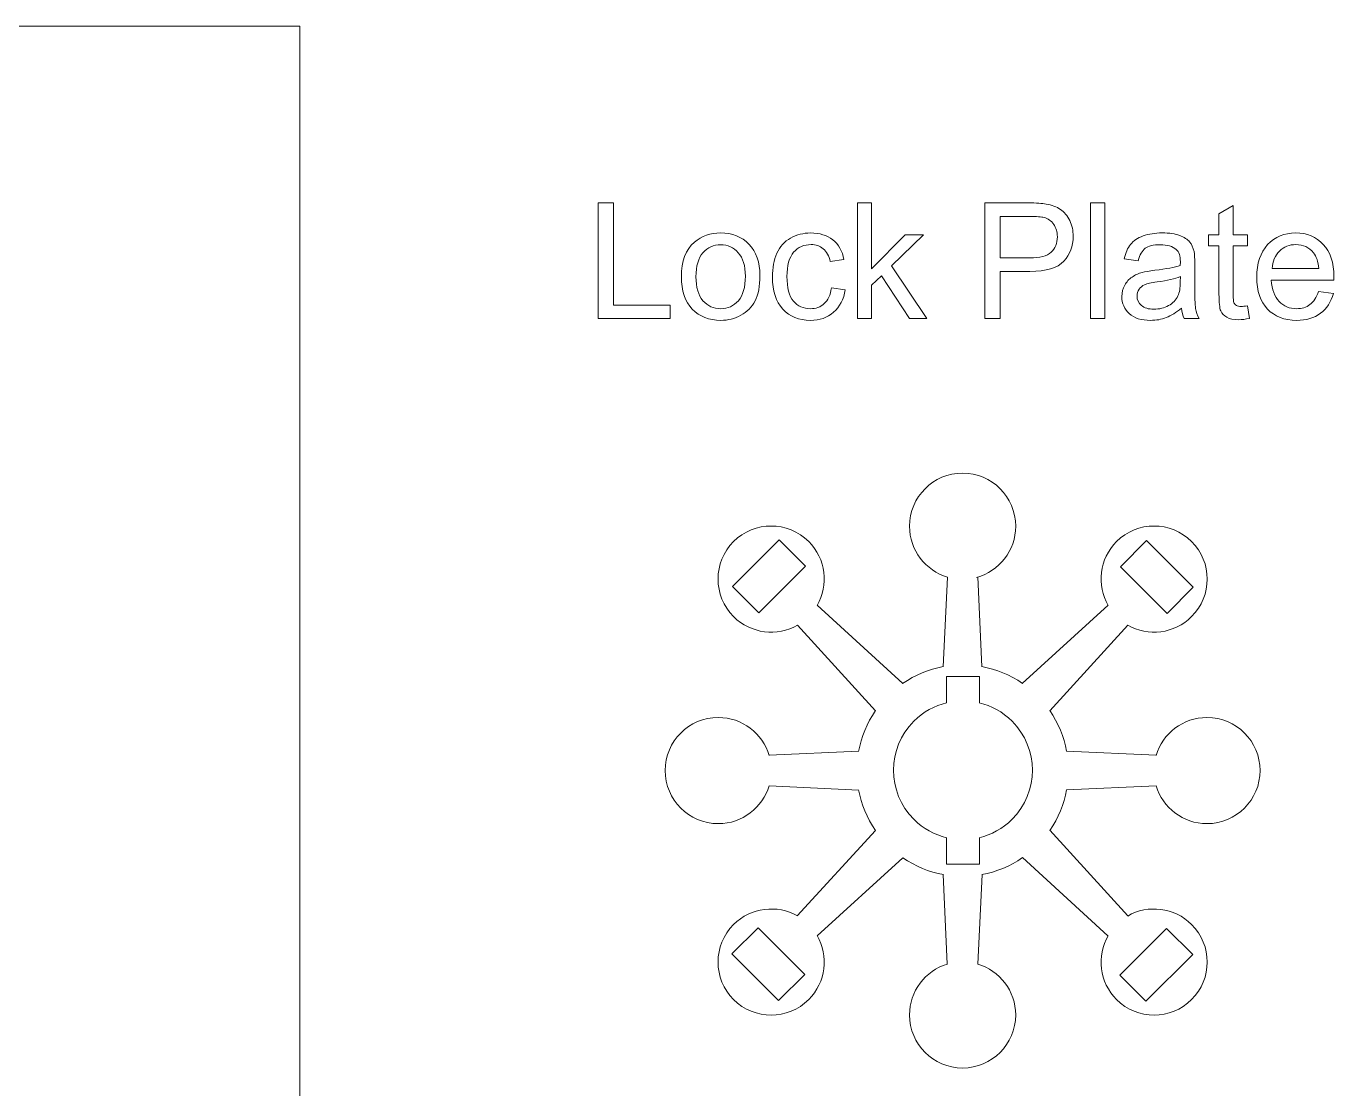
# Model space of a CAD drawing. Header units: millimetres. Extents: x -287 to 263, y -684 to 226.
# Drawn here: x 63.4 to 179.8, y -407.4 to -312.9 of the extents above; entities that cross this region are included whole.
import ezdxf

# ---------------------------------------------------------------- set-up
doc = ezdxf.new("R2010")
doc.units = ezdxf.units.MM
doc.header["$MEASUREMENT"] = 0
doc.layers.add('Layer 1', color=7, linetype='Continuous')

msp = doc.modelspace()

# ---------------------------------------------------------------- linework, layer by layer
at = {"layer": 'Layer 1', "lineweight": 9}
for points, knots in [([(-269.4627, -312.8832), (-269.4627, -312.8832), (87.7603, -312.8832), (87.7603, -312.8832), (87.7603, -312.8832), (87.7603, -312.8832), (87.7603, -561.3221), (87.7603, -561.3221), (87.7603, -561.3221), (87.7603, -561.3221), (-269.4627, -561.3221), (-269.4627, -561.3221), (-269.4627, -561.3221), (-269.4627, -561.3221), (-269.4627, -312.8832), (-269.4627, -312.8832)], [0, 0, 0, 0, 0.2, 0.2, 0.2, 0.2, 0.4, 0.4, 0.4, 0.4, 0.6, 0.6, 0.6, 0.6, 1, 1, 1, 1]), ([(114.2905, -338.8985), (114.2905, -338.8985), (114.2905, -328.6071), (114.2905, -328.6071), (114.2905, -328.6071), (114.2905, -328.6071), (115.6559, -328.6071), (115.6559, -328.6071), (115.6559, -328.6071), (115.6559, -328.6071), (115.6559, -337.6911), (115.6559, -337.6911), (115.6559, -337.6911), (115.6559, -337.6911), (120.7154, -337.6911), (120.7154, -337.6911), (120.7154, -337.6911), (120.7154, -337.6911), (120.7154, -338.8985), (120.7154, -338.8985), (120.7154, -338.8985), (120.7154, -338.8985), (114.2905, -338.8985), (114.2905, -338.8985)], [0, 0, 0, 0, 0.14285714, 0.14285714, 0.14285714, 0.14285714, 0.28571429, 0.28571429, 0.28571429, 0.28571429, 0.42857143, 0.42857143, 0.42857143, 0.42857143, 0.57142857, 0.57142857, 0.57142857, 0.57142857, 0.71428571, 0.71428571, 0.71428571, 0.71428571, 1, 1, 1, 1]), ([(137.3695, -338.8985), (137.3695, -338.8985), (137.3695, -328.6071), (137.3695, -328.6071), (137.3695, -328.6071), (137.3695, -328.6071), (138.6344, -328.6071), (138.6344, -328.6071), (138.6344, -328.6071), (138.6344, -328.6071), (138.6344, -334.4691), (138.6344, -334.4691), (138.6344, -334.4691), (138.6344, -334.4691), (141.6241, -331.4387), (141.6241, -331.4387), (141.6241, -331.4387), (141.6241, -331.4387), (143.2579, -331.4387), (143.2579, -331.4387), (143.2579, -331.4387), (143.2579, -331.4387), (140.4119, -334.2103), (140.4119, -334.2103), (140.4119, -334.2103), (140.4119, -334.2103), (143.5454, -338.8985), (143.5454, -338.8985), (143.5454, -338.8985), (143.5454, -338.8985), (141.9882, -338.8985), (141.9882, -338.8985), (141.9882, -338.8985), (141.9882, -338.8985), (139.5112, -335.0871), (139.5112, -335.0871), (139.5112, -335.0871), (139.5112, -335.0871), (138.6344, -335.94), (138.6344, -335.94), (138.6344, -335.94), (138.6344, -335.94), (138.6344, -338.8985), (138.6344, -338.8985), (138.6344, -338.8985), (138.6344, -338.8985), (137.3695, -338.8985), (137.3695, -338.8985)], [0, 0, 0, 0, 0.07692308, 0.07692308, 0.07692308, 0.07692308, 0.15384615, 0.15384615, 0.15384615, 0.15384615, 0.23076923, 0.23076923, 0.23076923, 0.23076923, 0.30769231, 0.30769231, 0.30769231, 0.30769231, 0.38461538, 0.38461538, 0.38461538, 0.38461538, 0.46153846, 0.46153846, 0.46153846, 0.46153846, 0.53846154, 0.53846154, 0.53846154, 0.53846154, 0.61538462, 0.61538462, 0.61538462, 0.61538462, 0.69230769, 0.69230769, 0.69230769, 0.69230769, 0.76923077, 0.76923077, 0.76923077, 0.76923077, 0.84615385, 0.84615385, 0.84615385, 0.84615385, 1, 1, 1, 1]), ([(148.703, -338.8985), (148.703, -338.8985), (148.703, -328.6071), (148.703, -328.6071), (148.703, -328.6071), (148.703, -328.6071), (152.5886, -328.6071), (152.5886, -328.6071), (152.5886, -328.6071), (153.2713, -328.6071), (153.7936, -328.6406), (154.1553, -328.7053), (154.1553, -328.7053), (154.6608, -328.7891), (155.0848, -328.9496), (155.4274, -329.1844), (155.4274, -329.1844), (155.7699, -329.4216), (156.0454, -329.7522), (156.2538, -330.1762), (156.2538, -330.1762), (156.4623, -330.6002), (156.5653, -331.0673), (156.5653, -331.5776), (156.5653, -331.5776), (156.5653, -332.4496), (156.2874, -333.1898), (155.7292, -333.7935), (155.7292, -333.7935), (155.1734, -334.3996), (154.1649, -334.7014), (152.7084, -334.7014), (152.7084, -334.7014), (152.7084, -334.7014), (150.0684, -334.7014), (150.0684, -334.7014), (150.0684, -334.7014), (150.0684, -334.7014), (150.0684, -338.8985), (150.0684, -338.8985), (150.0684, -338.8985), (150.0684, -338.8985), (148.703, -338.8985), (148.703, -338.8985)], [0, 0, 0, 0, 0.08333333, 0.08333333, 0.08333333, 0.08333333, 0.16666667, 0.16666667, 0.16666667, 0.16666667, 0.25, 0.25, 0.25, 0.25, 0.33333333, 0.33333333, 0.33333333, 0.33333333, 0.41666667, 0.41666667, 0.41666667, 0.41666667, 0.5, 0.5, 0.5, 0.5, 0.58333333, 0.58333333, 0.58333333, 0.58333333, 0.66666667, 0.66666667, 0.66666667, 0.66666667, 0.75, 0.75, 0.75, 0.75, 0.83333333, 0.83333333, 0.83333333, 0.83333333, 1, 1, 1, 1]), ([(158.1032, -338.8985), (158.1032, -338.8985), (158.1032, -328.6071), (158.1032, -328.6071), (158.1032, -328.6071), (158.1032, -328.6071), (159.3681, -328.6071), (159.3681, -328.6071), (159.3681, -328.6071), (159.3681, -328.6071), (159.3681, -338.8985), (159.3681, -338.8985), (159.3681, -338.8985), (159.3681, -338.8985), (158.1032, -338.8985), (158.1032, -338.8985)], [0, 0, 0, 0, 0.2, 0.2, 0.2, 0.2, 0.4, 0.4, 0.4, 0.4, 0.6, 0.6, 0.6, 0.6, 1, 1, 1, 1]), ([(172.0647, -337.7702), (172.0647, -337.7702), (172.2372, -338.8865), (172.2372, -338.8865), (172.2372, -338.8865), (171.8826, -338.9608), (171.564, -338.9991), (171.2861, -338.9991), (171.2861, -338.9991), (170.8286, -338.9991), (170.474, -338.9272), (170.2201, -338.7811), (170.2201, -338.7811), (169.9686, -338.635), (169.7913, -338.4457), (169.6883, -338.2086), (169.6883, -338.2086), (169.5853, -337.9714), (169.535, -337.4731), (169.535, -336.7137), (169.535, -336.7137), (169.535, -336.7137), (169.535, -332.4161), (169.535, -332.4161), (169.535, -332.4161), (169.535, -332.4161), (168.6007, -332.4161), (168.6007, -332.4161), (168.6007, -332.4161), (168.6007, -332.4161), (168.6007, -331.4387), (168.6007, -331.4387), (168.6007, -331.4387), (168.6007, -331.4387), (169.535, -331.4387), (169.535, -331.4387), (169.535, -331.4387), (169.535, -331.4387), (169.535, -329.5941), (169.535, -329.5941), (169.535, -329.5941), (169.535, -329.5941), (170.7998, -328.8347), (170.7998, -328.8347), (170.7998, -328.8347), (170.7998, -328.8347), (170.7998, -331.4387), (170.7998, -331.4387), (170.7998, -331.4387), (170.7998, -331.4387), (172.0647, -331.4387), (172.0647, -331.4387), (172.0647, -331.4387), (172.0647, -331.4387), (172.0647, -332.4161), (172.0647, -332.4161), (172.0647, -332.4161), (172.0647, -332.4161), (170.7998, -332.4161), (170.7998, -332.4161), (170.7998, -332.4161), (170.7998, -332.4161), (170.7998, -336.7856), (170.7998, -336.7856), (170.7998, -336.7856), (170.7998, -337.1473), (170.8214, -337.3797), (170.8669, -337.4827), (170.8669, -337.4827), (170.91, -337.5857), (170.9819, -337.6672), (171.0825, -337.7295), (171.0825, -337.7295), (171.1831, -337.7893), (171.3268, -337.8205), (171.5137, -337.8205), (171.5137, -337.8205), (171.6526, -337.8205), (171.8371, -337.8037), (172.0647, -337.7702)], [0, 0, 0, 0, 0.04761905, 0.04761905, 0.04761905, 0.04761905, 0.0952381, 0.0952381, 0.0952381, 0.0952381, 0.14285714, 0.14285714, 0.14285714, 0.14285714, 0.19047619, 0.19047619, 0.19047619, 0.19047619, 0.23809524, 0.23809524, 0.23809524, 0.23809524, 0.28571429, 0.28571429, 0.28571429, 0.28571429, 0.33333333, 0.33333333, 0.33333333, 0.33333333, 0.38095238, 0.38095238, 0.38095238, 0.38095238, 0.42857143, 0.42857143, 0.42857143, 0.42857143, 0.47619048, 0.47619048, 0.47619048, 0.47619048, 0.52380952, 0.52380952, 0.52380952, 0.52380952, 0.57142857, 0.57142857, 0.57142857, 0.57142857, 0.61904762, 0.61904762, 0.61904762, 0.61904762, 0.66666667, 0.66666667, 0.66666667, 0.66666667, 0.71428571, 0.71428571, 0.71428571, 0.71428571, 0.76190476, 0.76190476, 0.76190476, 0.76190476, 0.80952381, 0.80952381, 0.80952381, 0.80952381, 0.85714286, 0.85714286, 0.85714286, 0.85714286, 0.9047619, 0.9047619, 0.9047619, 0.9047619, 1, 1, 1, 1]), ([(150.0684, -333.4941), (150.0684, -333.4941), (152.7275, -333.4941), (152.7275, -333.4941), (152.7275, -333.4941), (153.6091, -333.4941), (154.232, -333.3312), (154.6033, -333.003), (154.6033, -333.003), (154.9722, -332.6748), (155.1567, -332.2148), (155.1567, -331.6183), (155.1567, -331.6183), (155.1567, -331.1895), (155.0489, -330.8206), (154.8309, -330.514), (154.8309, -330.514), (154.6129, -330.2073), (154.3254, -330.0037), (153.9708, -329.9055), (153.9708, -329.9055), (153.7409, -329.8456), (153.3169, -329.8144), (152.7012, -329.8144), (152.7012, -329.8144), (152.7012, -329.8144), (150.0684, -329.8144), (150.0684, -329.8144), (150.0684, -329.8144), (150.0684, -329.8144), (150.0684, -333.4941), (150.0684, -333.4941)], [0, 0, 0, 0, 0.11111111, 0.11111111, 0.11111111, 0.11111111, 0.22222222, 0.22222222, 0.22222222, 0.22222222, 0.33333333, 0.33333333, 0.33333333, 0.33333333, 0.44444444, 0.44444444, 0.44444444, 0.44444444, 0.55555556, 0.55555556, 0.55555556, 0.55555556, 0.66666667, 0.66666667, 0.66666667, 0.66666667, 0.77777778, 0.77777778, 0.77777778, 0.77777778, 1, 1, 1, 1]), ([(121.7096, -335.1686), (121.7096, -333.7911), (122.0929, -332.7706), (122.8619, -332.107), (122.8619, -332.107), (123.5015, -331.556), (124.2849, -331.2805), (125.2072, -331.2805), (125.2072, -331.2805), (126.2301, -331.2805), (127.0685, -331.6159), (127.7201, -332.2867), (127.7201, -332.2867), (128.3693, -332.9551), (128.6951, -333.8821), (128.6951, -335.0632), (128.6951, -335.0632), (128.6951, -336.0214), (128.5514, -336.7736), (128.2639, -337.3222), (128.2639, -337.3222), (127.9765, -337.8708), (127.5572, -338.2972), (127.0063, -338.6014), (127.0063, -338.6014), (126.4577, -338.9057), (125.8564, -339.0566), (125.2072, -339.0566), (125.2072, -339.0566), (124.1627, -339.0566), (123.3195, -338.7236), (122.675, -338.0553), (122.675, -338.0553), (122.0306, -337.3869), (121.7096, -336.4239), (121.7096, -335.1686)], [0, 0, 0, 0, 0.1, 0.1, 0.1, 0.1, 0.2, 0.2, 0.2, 0.2, 0.3, 0.3, 0.3, 0.3, 0.4, 0.4, 0.4, 0.4, 0.5, 0.5, 0.5, 0.5, 0.6, 0.6, 0.6, 0.6, 0.7, 0.7, 0.7, 0.7, 0.8, 0.8, 0.8, 0.8, 1, 1, 1, 1]), ([(135.0507, -336.1675), (135.0507, -336.1675), (136.2868, -336.34), (136.2868, -336.34), (136.2868, -336.34), (136.1502, -337.1904), (135.8053, -337.854), (135.2471, -338.3355), (135.2471, -338.3355), (134.6889, -338.8171), (134.0014, -339.0566), (133.1893, -339.0566), (133.1893, -339.0566), (132.1712, -339.0566), (131.3519, -338.7236), (130.7338, -338.0577), (130.7338, -338.0577), (130.1134, -337.3917), (129.8043, -336.4382), (129.8043, -335.1973), (129.8043, -335.1973), (129.8043, -334.3924), (129.9385, -333.6905), (130.2044, -333.0868), (130.2044, -333.0868), (130.4703, -332.4855), (130.8752, -332.0328), (131.4214, -331.7333), (131.4214, -331.7333), (131.9652, -331.4315), (132.5569, -331.2805), (133.1989, -331.2805), (133.1989, -331.2805), (134.0062, -331.2805), (134.6698, -331.4842), (135.1824, -331.8938), (135.1824, -331.8938), (135.6975, -332.3035), (136.0281, -332.8856), (136.1718, -333.6378), (136.1718, -333.6378), (136.1718, -333.6378), (134.9501, -333.8247), (134.9501, -333.8247), (134.9501, -333.8247), (134.8327, -333.324), (134.6266, -332.9479), (134.3272, -332.6939), (134.3272, -332.6939), (134.0301, -332.4424), (133.6708, -332.3154), (133.2492, -332.3154), (133.2492, -332.3154), (132.612, -332.3154), (132.0945, -332.543), (131.6945, -332.9982), (131.6945, -332.9982), (131.2968, -333.4557), (131.098, -334.1744), (131.098, -335.1614), (131.098, -335.1614), (131.098, -336.1627), (131.2896, -336.8886), (131.6729, -337.3414), (131.6729, -337.3414), (132.0586, -337.7941), (132.5593, -338.0217), (133.1749, -338.0217), (133.1749, -338.0217), (133.6732, -338.0217), (134.0876, -337.8708), (134.4182, -337.5666), (134.4182, -337.5666), (134.7512, -337.2647), (134.962, -336.7976), (135.0507, -336.1675)], [0, 0, 0, 0, 0.05, 0.05, 0.05, 0.05, 0.1, 0.1, 0.1, 0.1, 0.15, 0.15, 0.15, 0.15, 0.2, 0.2, 0.2, 0.2, 0.25, 0.25, 0.25, 0.25, 0.3, 0.3, 0.3, 0.3, 0.35, 0.35, 0.35, 0.35, 0.4, 0.4, 0.4, 0.4, 0.45, 0.45, 0.45, 0.45, 0.5, 0.5, 0.5, 0.5, 0.55, 0.55, 0.55, 0.55, 0.6, 0.6, 0.6, 0.6, 0.65, 0.65, 0.65, 0.65, 0.7, 0.7, 0.7, 0.7, 0.75, 0.75, 0.75, 0.75, 0.8, 0.8, 0.8, 0.8, 0.85, 0.85, 0.85, 0.85, 0.9, 0.9, 0.9, 0.9, 1, 1, 1, 1]), ([(166.1979, -337.9642), (165.7283, -338.3643), (165.2756, -338.6446), (164.842, -338.8099), (164.842, -338.8099), (164.4084, -338.9752), (163.9436, -339.0566), (163.4453, -339.0566), (163.4453, -339.0566), (162.6261, -339.0566), (161.996, -338.8578), (161.5552, -338.4577), (161.5552, -338.4577), (161.1144, -338.06), (160.894, -337.5498), (160.894, -336.9293), (160.894, -336.9293), (160.894, -336.5652), (160.9779, -336.2322), (161.1432, -335.9304), (161.1432, -335.9304), (161.3109, -335.6285), (161.5289, -335.389), (161.7972, -335.2069), (161.7972, -335.2069), (162.0679, -335.0248), (162.3697, -334.8859), (162.7075, -334.7925), (162.7075, -334.7925), (162.9566, -334.7278), (163.3327, -334.6655), (163.8334, -334.6032), (163.8334, -334.6032), (164.8539, -334.4834), (165.6086, -334.3373), (166.0901, -334.1696), (166.0901, -334.1696), (166.0949, -333.9971), (166.0973, -333.8869), (166.0973, -333.8414), (166.0973, -333.8414), (166.0973, -333.3288), (165.9775, -332.967), (165.7379, -332.7562), (165.7379, -332.7562), (165.4145, -332.4712), (164.933, -332.3298), (164.2958, -332.3298), (164.2958, -332.3298), (163.6993, -332.3298), (163.2585, -332.4352), (162.9758, -332.6436), (162.9758, -332.6436), (162.6907, -332.852), (162.4823, -333.221), (162.3458, -333.7528), (162.3458, -333.7528), (162.3458, -333.7528), (161.1096, -333.5803), (161.1096, -333.5803), (161.1096, -333.5803), (161.2222, -333.0509), (161.4067, -332.6221), (161.6654, -332.2963), (161.6654, -332.2963), (161.9241, -331.9705), (162.2979, -331.7213), (162.7866, -331.5441), (162.7866, -331.5441), (163.2729, -331.3692), (163.8406, -331.2805), (164.4826, -331.2805), (164.4826, -331.2805), (165.1199, -331.2805), (165.6397, -331.3548), (166.0398, -331.5057), (166.0398, -331.5057), (166.4374, -331.6567), (166.7321, -331.8435), (166.9189, -332.0711), (166.9189, -332.0711), (167.1058, -332.2987), (167.2376, -332.5861), (167.3142, -332.9335), (167.3142, -332.9335), (167.3549, -333.1491), (167.3765, -333.5372), (167.3765, -334.0954), (167.3765, -334.0954), (167.3765, -334.0954), (167.3765, -335.7723), (167.3765, -335.7723), (167.3765, -335.7723), (167.3765, -336.9437), (167.4028, -337.6839), (167.4555, -337.9978), (167.4555, -337.9978), (167.5059, -338.3116), (167.6113, -338.611), (167.7646, -338.8985), (167.7646, -338.8985), (167.7646, -338.8985), (166.4422, -338.8985), (166.4422, -338.8985), (166.4422, -338.8985), (166.3153, -338.6326), (166.2338, -338.3212), (166.1979, -337.9642)], [0, 0, 0, 0, 0.03571429, 0.03571429, 0.03571429, 0.03571429, 0.07142857, 0.07142857, 0.07142857, 0.07142857, 0.10714286, 0.10714286, 0.10714286, 0.10714286, 0.14285714, 0.14285714, 0.14285714, 0.14285714, 0.17857143, 0.17857143, 0.17857143, 0.17857143, 0.21428571, 0.21428571, 0.21428571, 0.21428571, 0.25, 0.25, 0.25, 0.25, 0.28571429, 0.28571429, 0.28571429, 0.28571429, 0.32142857, 0.32142857, 0.32142857, 0.32142857, 0.35714286, 0.35714286, 0.35714286, 0.35714286, 0.39285714, 0.39285714, 0.39285714, 0.39285714, 0.42857143, 0.42857143, 0.42857143, 0.42857143, 0.46428571, 0.46428571, 0.46428571, 0.46428571, 0.5, 0.5, 0.5, 0.5, 0.53571429, 0.53571429, 0.53571429, 0.53571429, 0.57142857, 0.57142857, 0.57142857, 0.57142857, 0.60714286, 0.60714286, 0.60714286, 0.60714286, 0.64285714, 0.64285714, 0.64285714, 0.64285714, 0.67857143, 0.67857143, 0.67857143, 0.67857143, 0.71428571, 0.71428571, 0.71428571, 0.71428571, 0.75, 0.75, 0.75, 0.75, 0.78571429, 0.78571429, 0.78571429, 0.78571429, 0.82142857, 0.82142857, 0.82142857, 0.82142857, 0.85714286, 0.85714286, 0.85714286, 0.85714286, 0.89285714, 0.89285714, 0.89285714, 0.89285714, 0.92857143, 0.92857143, 0.92857143, 0.92857143, 1, 1, 1, 1]), ([(178.401, -336.4838), (178.401, -336.4838), (179.709, -336.6562), (179.709, -336.6562), (179.709, -336.6562), (179.5053, -337.4156), (179.1244, -338.0073), (178.5687, -338.4266), (178.5687, -338.4266), (178.0129, -338.8458), (177.3038, -339.0566), (176.439, -339.0566), (176.439, -339.0566), (175.3514, -339.0566), (174.489, -338.7212), (173.8518, -338.0505), (173.8518, -338.0505), (173.2145, -337.3821), (172.8959, -336.4406), (172.8959, -335.2309), (172.8959, -335.2309), (172.8959, -333.9804), (173.2169, -333.0078), (173.8613, -332.3178), (173.8613, -332.3178), (174.5058, -331.6255), (175.3418, -331.2805), (176.3695, -331.2805), (176.3695, -331.2805), (177.3637, -331.2805), (178.1758, -331.6183), (178.8058, -332.2963), (178.8058, -332.2963), (179.4359, -332.9742), (179.7521, -333.9277), (179.7521, -335.1566), (179.7521, -335.1566), (179.7521, -335.2309), (179.7497, -335.3435), (179.7449, -335.492), (179.7449, -335.492), (179.7449, -335.492), (174.1895, -335.492), (174.1895, -335.492), (174.1895, -335.492), (174.2374, -336.3089), (174.4674, -336.9365), (174.8843, -337.3701), (174.8843, -337.3701), (175.2987, -337.8037), (175.8185, -338.0217), (176.439, -338.0217), (176.439, -338.0217), (176.9013, -338.0217), (177.2966, -337.8995), (177.6224, -337.6552), (177.6224, -337.6552), (177.9506, -337.4108), (178.2093, -337.0204), (178.401, -336.4838)], [0, 0, 0, 0, 0.0625, 0.0625, 0.0625, 0.0625, 0.125, 0.125, 0.125, 0.125, 0.1875, 0.1875, 0.1875, 0.1875, 0.25, 0.25, 0.25, 0.25, 0.3125, 0.3125, 0.3125, 0.3125, 0.375, 0.375, 0.375, 0.375, 0.4375, 0.4375, 0.4375, 0.4375, 0.5, 0.5, 0.5, 0.5, 0.5625, 0.5625, 0.5625, 0.5625, 0.625, 0.625, 0.625, 0.625, 0.6875, 0.6875, 0.6875, 0.6875, 0.75, 0.75, 0.75, 0.75, 0.8125, 0.8125, 0.8125, 0.8125, 0.875, 0.875, 0.875, 0.875, 1, 1, 1, 1]), ([(123.0032, -335.171), (123.0032, -336.1244), (123.2117, -336.8383), (123.6285, -337.3102), (123.6285, -337.3102), (124.0477, -337.7846), (124.5723, -338.0217), (125.2072, -338.0217), (125.2072, -338.0217), (125.8348, -338.0217), (126.3571, -337.7846), (126.7763, -337.3078), (126.7763, -337.3078), (127.1931, -336.8311), (127.4015, -336.1052), (127.4015, -335.1302), (127.4015, -335.1302), (127.4015, -334.2103), (127.1907, -333.5132), (126.7715, -333.0413), (126.7715, -333.0413), (126.3523, -332.567), (125.83, -332.3298), (125.2072, -332.3298), (125.2072, -332.3298), (124.5723, -332.3298), (124.0477, -332.5646), (123.6285, -333.0365), (123.6285, -333.0365), (123.2117, -333.5084), (123.0032, -334.2199), (123.0032, -335.171)], [0, 0, 0, 0, 0.11111111, 0.11111111, 0.11111111, 0.11111111, 0.22222222, 0.22222222, 0.22222222, 0.22222222, 0.33333333, 0.33333333, 0.33333333, 0.33333333, 0.44444444, 0.44444444, 0.44444444, 0.44444444, 0.55555556, 0.55555556, 0.55555556, 0.55555556, 0.66666667, 0.66666667, 0.66666667, 0.66666667, 0.77777778, 0.77777778, 0.77777778, 0.77777778, 1, 1, 1, 1]), ([(174.2614, -334.4571), (174.2614, -334.4571), (178.4153, -334.4571), (178.4153, -334.4571), (178.4153, -334.4571), (178.3602, -333.8294), (178.1997, -333.3599), (177.9386, -333.0461), (177.9386, -333.0461), (177.5386, -332.5598), (177.0163, -332.3154), (176.3767, -332.3154), (176.3767, -332.3154), (175.797, -332.3154), (175.3107, -332.5095), (174.9154, -332.8976), (174.9154, -332.8976), (174.5225, -333.2856), (174.3045, -333.8055), (174.2614, -334.4571)], [0, 0, 0, 0, 0.16666667, 0.16666667, 0.16666667, 0.16666667, 0.33333333, 0.33333333, 0.33333333, 0.33333333, 0.5, 0.5, 0.5, 0.5, 0.66666667, 0.66666667, 0.66666667, 0.66666667, 1, 1, 1, 1]), ([(166.0973, -335.1614), (165.6373, -335.3482), (164.9474, -335.5064), (164.0275, -335.6357), (164.0275, -335.6357), (163.5052, -335.71), (163.1363, -335.7938), (162.9207, -335.8873), (162.9207, -335.8873), (162.7051, -335.9807), (162.5398, -336.1172), (162.4224, -336.2945), (162.4224, -336.2945), (162.305, -336.4742), (162.2452, -336.673), (162.2452, -336.8934), (162.2452, -336.8934), (162.2452, -337.2264), (162.3721, -337.5067), (162.6284, -337.7295), (162.6284, -337.7295), (162.8848, -337.9522), (163.2585, -338.0648), (163.7496, -338.0648), (163.7496, -338.0648), (164.2359, -338.0648), (164.6695, -337.9594), (165.0504, -337.7462), (165.0504, -337.7462), (165.4289, -337.5354), (165.7092, -337.2455), (165.8864, -336.879), (165.8864, -336.879), (166.023, -336.5939), (166.0901, -336.1747), (166.0901, -335.6213), (166.0901, -335.6213), (166.0901, -335.6213), (166.0973, -335.1614), (166.0973, -335.1614)], [0, 0, 0, 0, 0.09090909, 0.09090909, 0.09090909, 0.09090909, 0.18181818, 0.18181818, 0.18181818, 0.18181818, 0.27272727, 0.27272727, 0.27272727, 0.27272727, 0.36363636, 0.36363636, 0.36363636, 0.36363636, 0.45454545, 0.45454545, 0.45454545, 0.45454545, 0.54545455, 0.54545455, 0.54545455, 0.54545455, 0.63636364, 0.63636364, 0.63636364, 0.63636364, 0.72727273, 0.72727273, 0.72727273, 0.72727273, 0.81818182, 0.81818182, 0.81818182, 0.81818182, 1, 1, 1, 1]), ([(147.9697, -361.9257), (149.9748, -361.3803), (151.4494, -359.5468), (151.4494, -357.3688), (151.4494, -357.3688), (151.4494, -354.761), (149.3353, -352.6469), (146.7274, -352.6469), (146.7274, -352.6469), (144.1195, -352.6469), (142.0054, -354.761), (142.0054, -357.3689), (142.0054, -357.3689), (142.0054, -359.5127), (143.4342, -361.3228), (145.3914, -361.8991)], [0, 0, 0, 0, 0.2, 0.2, 0.2, 0.2, 0.4, 0.4, 0.4, 0.4, 0.6, 0.6, 0.6, 0.6, 1, 1, 1, 1]), ([(133.7931, -364.4166), (134.8252, -362.6131), (134.5714, -360.274), (133.0314, -358.734), (133.0314, -358.734), (131.1873, -356.8899), (128.1976, -356.8899), (126.3535, -358.734), (126.3535, -358.734), (124.5095, -360.578), (124.5095, -363.5678), (126.3535, -365.4118), (126.3535, -365.4118), (127.8959, -366.9542), (130.2398, -367.2065), (132.0444, -366.1688)], [0, 0, 0, 0, 0.2, 0.2, 0.2, 0.2, 0.4, 0.4, 0.4, 0.4, 0.6, 0.6, 0.6, 0.6, 1, 1, 1, 1]), ([(161.4187, -366.1735), (163.2222, -367.2057), (165.5613, -366.9518), (167.1014, -365.4118), (167.1014, -365.4118), (168.9454, -363.5678), (168.9454, -360.578), (167.1014, -358.734), (167.1014, -358.734), (165.2573, -356.8899), (162.2675, -356.8899), (160.4235, -358.734), (160.4235, -358.734), (158.8811, -360.2763), (158.6289, -362.6203), (159.6665, -364.4248)], [0, 0, 0, 0, 0.2, 0.2, 0.2, 0.2, 0.4, 0.4, 0.4, 0.4, 0.6, 0.6, 0.6, 0.6, 1, 1, 1, 1]), ([(128.5906, -365.0705), (128.5906, -365.0705), (126.2621, -362.742), (126.2621, -362.742), (126.2621, -362.742), (126.2621, -362.742), (130.4201, -358.5841), (130.4201, -358.5841), (130.4201, -358.5841), (130.4201, -358.5841), (132.7485, -360.9125), (132.7485, -360.9125), (132.7485, -360.9125), (132.7485, -360.9125), (128.5906, -365.0705), (128.5906, -365.0705)], [0, 0, 0, 0, 0.2, 0.2, 0.2, 0.2, 0.4, 0.4, 0.4, 0.4, 0.6, 0.6, 0.6, 0.6, 1, 1, 1, 1]), ([(160.7649, -360.971), (160.7649, -360.971), (163.0933, -358.6426), (163.0933, -358.6426), (163.0933, -358.6426), (163.0933, -358.6426), (167.2512, -362.8005), (167.2512, -362.8005), (167.2512, -362.8005), (167.2512, -362.8005), (164.9228, -365.1289), (164.9228, -365.1289), (164.9228, -365.1289), (164.9228, -365.1289), (160.7649, -360.971), (160.7649, -360.971)], [0, 0, 0, 0, 0.2, 0.2, 0.2, 0.2, 0.4, 0.4, 0.4, 0.4, 0.6, 0.6, 0.6, 0.6, 1, 1, 1, 1]), ([(145.2867, -373.0848), (145.2867, -373.0848), (145.2867, -370.733), (145.2867, -370.733), (145.2867, -370.733), (145.2867, -370.733), (148.2268, -370.733), (148.2268, -370.733), (148.2268, -370.733), (148.2268, -370.733), (148.2268, -373.0851), (148.2268, -373.0851)], [0, 0, 0, 0, 0.25, 0.25, 0.25, 0.25, 0.5, 0.5, 0.5, 0.5, 1, 1, 1, 1]), ([(145.3016, -385.0799), (144.235, -384.8224), (143.2235, -384.2772), (142.3909, -383.4445), (142.3909, -383.4445), (139.9797, -381.0333), (139.9797, -377.124), (142.3909, -374.7128), (142.3909, -374.7128), (143.223, -373.8806), (144.2336, -373.3357), (145.2995, -373.0779)], [0, 0, 0, 0, 0.25, 0.25, 0.25, 0.25, 0.5, 0.5, 0.5, 0.5, 1, 1, 1, 1]), ([(148.2133, -373.0778), (149.2794, -373.3354), (150.2902, -373.8805), (151.1226, -374.7128), (151.1226, -374.7128), (153.5337, -377.1239), (153.5337, -381.0332), (151.1226, -383.4445), (151.1226, -383.4445), (150.2895, -384.2776), (149.2775, -384.8228), (148.2104, -385.0802)], [0, 0, 0, 0, 0.25, 0.25, 0.25, 0.25, 0.5, 0.5, 0.5, 0.5, 1, 1, 1, 1]), ([(129.5148, -377.7588), (128.9343, -375.8083), (127.1275, -374.3859), (124.9884, -374.3859), (124.9884, -374.3859), (122.3805, -374.3859), (120.2664, -376.5), (120.2664, -379.1079), (120.2664, -379.1079), (120.2664, -381.7158), (122.3805, -383.8299), (124.9884, -383.8299), (124.9884, -383.8299), (127.1294, -383.8299), (128.9376, -382.4049), (129.5164, -380.4517)], [0, 0, 0, 0, 0.2, 0.2, 0.2, 0.2, 0.4, 0.4, 0.4, 0.4, 0.6, 0.6, 0.6, 0.6, 1, 1, 1, 1]), ([(163.9414, -380.4614), (164.5233, -382.4096), (166.3291, -383.8298), (168.4665, -383.8298), (168.4665, -383.8298), (171.0743, -383.8298), (173.1884, -381.7157), (173.1884, -379.1078), (173.1884, -379.1078), (173.1884, -376.5), (171.0743, -374.3859), (168.4664, -374.3859), (168.4664, -374.3859), (166.326, -374.3859), (164.5181, -375.8101), (163.9389, -377.7626)], [0, 0, 0, 0, 0.2, 0.2, 0.2, 0.2, 0.4, 0.4, 0.4, 0.4, 0.6, 0.6, 0.6, 0.6, 1, 1, 1, 1]), ([(148.2268, -385.0726), (148.2268, -385.0726), (148.2268, -387.4244), (148.2268, -387.4244), (148.2268, -387.4244), (148.2268, -387.4244), (145.2867, -387.4244), (145.2867, -387.4244), (145.2867, -387.4244), (145.2867, -387.4244), (145.2867, -385.0724), (145.2867, -385.0724)], [0, 0, 0, 0, 0.25, 0.25, 0.25, 0.25, 0.5, 0.5, 0.5, 0.5, 1, 1, 1, 1]), ([(132.0362, -392.0423), (130.2327, -391.0101), (127.8936, -391.2639), (126.3535, -392.804), (126.3535, -392.804), (124.5095, -394.648), (124.5095, -397.6378), (126.3535, -399.4818), (126.3535, -399.4818), (128.1976, -401.3258), (131.1874, -401.3258), (133.0314, -399.4818), (133.0314, -399.4818), (134.5738, -397.9394), (134.826, -395.5955), (133.7883, -393.7909)], [0, 0, 0, 0, 0.2, 0.2, 0.2, 0.2, 0.4, 0.4, 0.4, 0.4, 0.6, 0.6, 0.6, 0.6, 1, 1, 1, 1]), ([(159.6618, -393.7991), (158.6296, -395.6026), (158.8835, -397.9417), (160.4235, -399.4818), (160.4235, -399.4818), (162.2675, -401.3258), (165.2573, -401.3258), (167.1014, -399.4818), (167.1014, -399.4818), (168.9454, -397.6377), (168.9454, -394.6479), (167.1014, -392.8039), (167.1014, -392.8039), (165.559, -391.2615), (163.215, -391.0093), (161.4105, -392.047)], [0, 0, 0, 0, 0.2, 0.2, 0.2, 0.2, 0.4, 0.4, 0.4, 0.4, 0.6, 0.6, 0.6, 0.6, 1, 1, 1, 1]), ([(132.69, -397.2447), (132.69, -397.2447), (130.3616, -399.5732), (130.3616, -399.5732), (130.3616, -399.5732), (130.3616, -399.5732), (126.2037, -395.4152), (126.2037, -395.4152), (126.2037, -395.4152), (126.2037, -395.4152), (128.5321, -393.0868), (128.5321, -393.0868), (128.5321, -393.0868), (128.5321, -393.0868), (132.69, -397.2447), (132.69, -397.2447)], [0, 0, 0, 0, 0.2, 0.2, 0.2, 0.2, 0.4, 0.4, 0.4, 0.4, 0.6, 0.6, 0.6, 0.6, 1, 1, 1, 1]), ([(164.8643, -393.1453), (164.8643, -393.1453), (167.1928, -395.4738), (167.1928, -395.4738), (167.1928, -395.4738), (167.1928, -395.4738), (163.0348, -399.6317), (163.0348, -399.6317), (163.0348, -399.6317), (163.0348, -399.6317), (160.7064, -397.3032), (160.7064, -397.3032), (160.7064, -397.3032), (160.7064, -397.3032), (164.8643, -393.1453), (164.8643, -393.1453)], [0, 0, 0, 0, 0.2, 0.2, 0.2, 0.2, 0.4, 0.4, 0.4, 0.4, 0.6, 0.6, 0.6, 0.6, 1, 1, 1, 1]), ([(145.3718, -396.3224), (143.3793, -396.9184), (142.0055, -398.7576), (142.0055, -400.8469), (142.0055, -400.8469), (142.0055, -403.4548), (144.1196, -405.5689), (146.7275, -405.5689), (146.7275, -405.5689), (149.3353, -405.5689), (151.4494, -403.4548), (151.4494, -400.8469), (151.4494, -400.8469), (151.4494, -398.7081), (150.0274, -396.9014), (148.0773, -396.3207)], [0, 0, 0, 0, 0.2, 0.2, 0.2, 0.2, 0.4, 0.4, 0.4, 0.4, 0.6, 0.6, 0.6, 0.6, 1, 1, 1, 1])]:
    msp.add_open_spline(points, degree=3, knots=knots, dxfattribs=at)
for points in [[(145.3752, -361.8913), (145.3752, -361.8913), (144.9962, -369.8713), (144.9962, -369.8713)], [(148.0912, -361.8869), (148.0912, -361.8869), (148.4446, -369.8703), (148.4446, -369.8703)], [(133.8003, -364.4), (133.8003, -364.4), (141.4095, -371.3615), (141.4095, -371.3615)], [(159.661, -364.4063), (159.661, -364.4063), (152.0345, -371.3525), (152.0345, -371.3525)], [(132.0259, -366.1743), (132.0259, -366.1743), (138.9738, -373.8027), (138.9738, -373.8027)], [(161.4353, -366.1807), (161.4353, -366.1807), (154.4736, -373.7902), (154.4736, -373.7902)], [(141.3873, -371.36), (142.4965, -370.5937), (143.7336, -370.0926), (145.0101, -369.8568)], [(148.4292, -369.8538), (149.7076, -370.0877), (150.947, -370.5876), (152.0583, -371.3534)], [(137.4731, -377.4083), (137.7068, -376.1295), (138.2066, -374.8896), (138.9725, -373.7779)], [(154.4743, -373.766), (155.2422, -374.8769), (155.7439, -376.1162), (155.9795, -377.3949)], [(129.5243, -377.7415), (129.5243, -377.7415), (137.4896, -377.3907), (137.4896, -377.3907)], [(163.9455, -377.7473), (163.9455, -377.7473), (155.9629, -377.3765), (155.9629, -377.3765)], [(129.5141, -380.4652), (129.5141, -380.4652), (137.4934, -380.8392), (137.4934, -380.8392)], [(138.9767, -384.4439), (138.2113, -383.3348), (137.711, -382.0978), (137.4757, -380.8217)], [(155.9815, -380.8098), (155.7476, -382.088), (155.2478, -383.327), (154.4823, -384.4381)], [(163.9456, -380.4764), (163.9456, -380.4764), (155.9656, -380.825), (155.9656, -380.825)], [(132.0196, -392.035), (132.0196, -392.035), (138.9815, -384.4253), (138.9815, -384.4253)], [(161.429, -392.0414), (161.429, -392.0414), (154.4821, -384.4141), (154.4821, -384.4141)], [(133.7939, -393.8094), (133.7939, -393.8094), (141.4227, -386.8612), (141.4227, -386.8612)], [(145.0232, -388.3614), (143.7473, -388.1276), (142.5102, -387.6288), (141.4007, -386.865)], [(152.0676, -386.8558), (150.958, -387.6224), (149.7204, -388.1236), (148.4434, -388.3593)], [(159.6546, -393.8158), (159.6546, -393.8158), (152.0456, -386.8544), (152.0456, -386.8544)], [(145.3611, -396.3212), (145.3611, -396.3212), (145.0102, -388.345), (145.0102, -388.345)], [(148.0886, -396.3225), (148.0886, -396.3225), (148.4588, -388.3413), (148.4588, -388.3413)]]:
    msp.add_open_spline(points, degree=3, dxfattribs=at)

doc.saveas('drawing.dxf')
